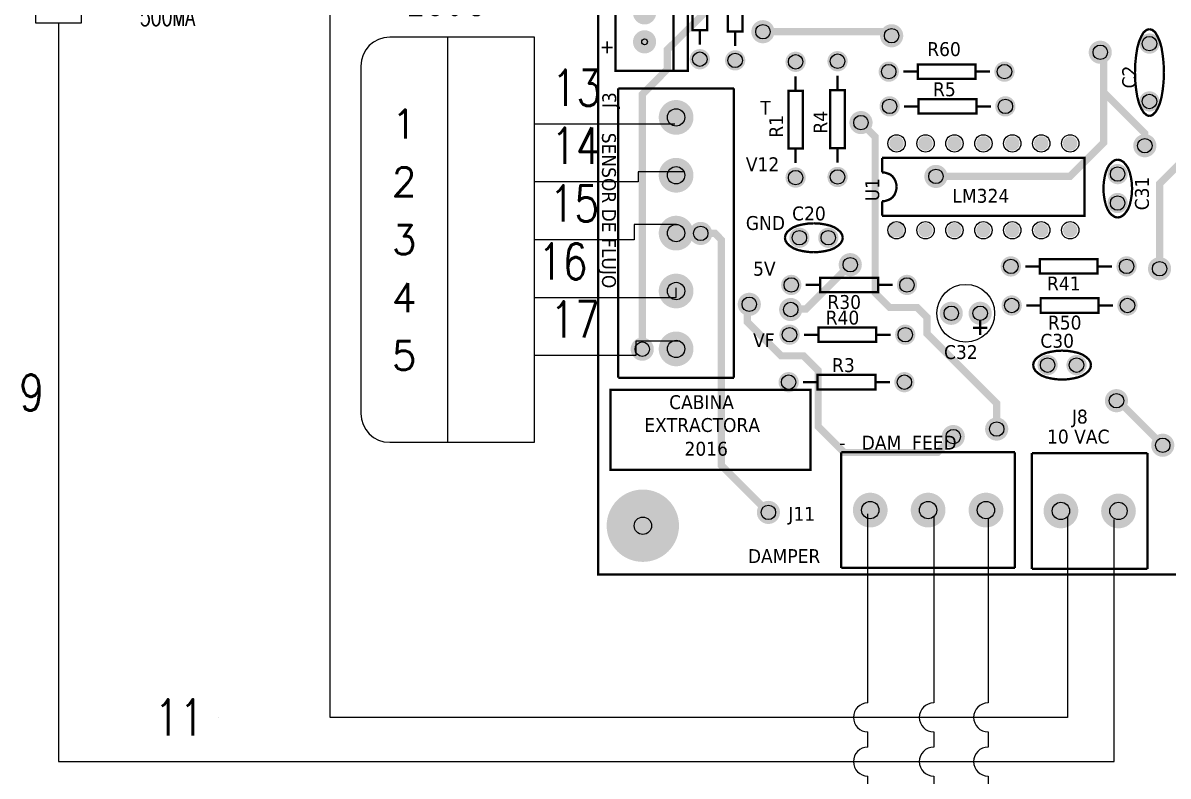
# Model space of a CAD drawing. Header units: millimetres. Extents: x 132.2 to 153, y 110.3 to 126.5.
# Drawn here: x 135.822 to 139.78, y 115.485 to 118.087 of the extents above; entities that cross this region are included whole.
import ezdxf
from ezdxf.enums import TextEntityAlignment as Align

# ---------------------------------------------------------------- set-up
doc = ezdxf.new("R2010")
doc.units = ezdxf.units.MM
for name, color, linetype in [('12632256', 7, 'Continuous'), ('MISC', 7, 'Continuous'), ('SYMS', 7, 'Continuous'), ('TAGS', 250, 'Continuous'), ('WIRES', 7, 'Continuous')]:
    doc.layers.add(name, color=color, linetype=linetype)
for name, color, linetype, true_color in [('DESC', 7, 'Continuous', 0x000000), ('TERMS', 7, 'Continuous', 0x000000), ('WIRENO', 7, 'Continuous', 0x000000)]:
    doc.layers.add(name, color=color, linetype=linetype, true_color=true_color)
doc.styles.get("Standard").update_dxf_attribs({"font": 'tahoma.ttf'})
doc.styles.add('WD', font='romans.shx')

# ---------------------------------------------------------------- blocks, each defined once
blk = doc.blocks.new('EPAD')
at = {"const_width": 0.5}
blk.add_lwpolyline([(-0.25, 0, 1), (0.25, 0, 1)], format="xyb", close=True, dxfattribs=at)
blk = doc.blocks.new('RPAD')
blk.add_trace([(-0.5, -0.5), (-0.5, 0.5), (0.5, -0.5), (0.5, 0.5)])
blk = doc.blocks.new('Tarjeta')
for points, const_width in [([(139.7882, 117.3529), (143.2012, 117.3529), (143.2012, 122.3209), (139.7882, 122.3209), (139.7882, 117.3529)], 0.008), ([(139.8482, 119.0939), (140.0982, 119.0939), (140.0982, 119.9929), (139.8482, 119.9929), (139.8482, 119.0939)], 0.008), ([(140.0482, 119.9929), (140.0482, 119.0939)], 0.008), ([(139.9402, 118.1319), (139.9402, 119.0119), (140.0272, 119.0999), (140.0272, 119.1669), (140.1962, 119.3349), (140.2732, 119.3349), (140.3962, 119.4579), (140.5922, 119.4579), (140.6062, 119.4719)], 0.025), ([(140.1142, 119.2339), (140.1642, 119.2339), (140.1642, 119.4339), (140.1142, 119.4339), (140.1142, 119.2339)], 0.008), ([(140.2362, 119.2299), (140.2862, 119.2299), (140.2862, 119.4299), (140.2362, 119.4299), (140.2362, 119.2299)], 0.008), ([(140.1392, 119.2339), (140.1392, 119.1839)], 0.008), ([(140.2612, 119.2299), (140.2612, 119.1799)], 0.008), ([(140.3572, 119.2289), (140.7882, 119.2289), (140.8022, 119.2149)], 0.025), ([(141.6932, 119.2379), (141.6832, 119.2349), (141.6732, 119.2269), (141.6652, 119.2129), (141.6572, 119.1949), (141.6512, 119.1729), (141.6472, 119.1469), (141.6442, 119.1189), (141.6432, 119.0879)], 0.008), ([(141.6932, 119.2379), (141.7032, 119.2349), (141.7132, 119.2269), (141.7212, 119.2129), (141.7292, 119.1949), (141.7352, 119.1729), (141.7392, 119.1469), (141.7422, 119.1189), (141.7432, 119.0879)], 0.008), ([(141.7282, 118.4099), (141.7282, 118.7039), (142.0222, 118.9969), (142.1032, 118.9969), (142.3212, 119.2149)], 0.025), ([(140.9552, 118.7289), (141.4182, 118.7289), (141.5352, 118.8459), (141.5352, 119.0199), (141.5352, 119.1459), (141.5232, 119.1579)], 0.025), ([(140.8922, 119.0659), (141.0922, 119.0659), (141.0922, 119.1159), (140.8922, 119.1159), (140.8922, 119.0659)], 0.008), ([(140.4702, 119.0749), (140.4702, 119.0249)], 0.008), ([(140.6152, 119.0269), (140.6152, 119.0769)], 0.008), ([(140.8922, 119.0909), (140.8422, 119.0909)], 0.008), ([(141.1422, 119.0909), (141.0922, 119.0909)], 0.008), ([(141.6932, 118.9379), (141.6882, 118.9389), (141.6832, 118.9409), (141.6732, 118.9499), (141.6652, 118.9629), (141.6572, 118.9809), (141.6512, 119.0039), (141.6472, 119.0289), (141.6442, 119.0569), (141.6432, 119.0879)], 0.008), ([(141.6932, 118.9379), (141.6982, 118.9389), (141.7032, 118.9409), (141.7132, 118.9499), (141.7212, 118.9629), (141.7292, 118.9809), (141.7352, 119.0039), (141.7392, 119.0289), (141.7422, 119.0569), (141.7432, 119.0879)], 0.008), ([(140.2572, 119.0329), (139.8572, 119.0329)], 0.008), ([(139.8572, 119.0329), (139.8572, 118.0329)], 0.008), ([(140.2572, 118.0329), (140.2572, 119.0329)], 0.008), ([(140.4452, 118.8249), (140.4952, 118.8249), (140.4952, 119.0249), (140.4452, 119.0249), (140.4452, 118.8249)], 0.008), ([(140.5902, 118.8269), (140.6402, 118.8269), (140.6402, 119.0269), (140.5902, 119.0269), (140.5902, 118.8269)], 0.008), ([(141.6772, 118.8349), (141.6772, 118.8779), (141.5352, 119.0199)], 0.025), ([(140.8952, 118.9459), (141.0952, 118.9459), (141.0952, 118.9959), (140.8952, 118.9959), (140.8952, 118.9459)], 0.008), ([(140.8452, 118.9709), (140.8952, 118.9709)], 0.008), ([(141.0952, 118.9709), (141.1452, 118.9709)], 0.008), ([(141.1652, 117.8559), (141.1652, 117.9449), (140.9242, 118.1859), (140.9242, 118.2419), (140.8902, 118.2759), (140.7952, 118.2759), (140.7452, 118.3259), (140.7452, 118.8659), (140.6962, 118.9149)], 0.025), ([(140.4702, 118.8249), (140.4702, 118.7749)], 0.008), ([(140.6152, 118.7769), (140.6152, 118.8269)], 0.008), ([(140.7692, 118.7429), (140.7692, 118.7929)], 0.008), ([(140.7692, 118.5929), (141.4692, 118.5929), (141.4692, 118.7929), (140.7692, 118.7929)], 0.008), ([(141.5832, 118.7869), (141.5732, 118.7849), (141.5642, 118.7789), (141.5552, 118.7699), (141.5482, 118.7579), (141.5422, 118.7429), (141.5382, 118.7259), (141.5352, 118.7069), (141.5342, 118.6869)], 0.008), ([(141.5832, 118.7869), (141.5932, 118.7849), (141.6032, 118.7789), (141.6112, 118.7699), (141.6192, 118.7579), (141.6252, 118.7429), (141.6292, 118.7259), (141.6322, 118.7069), (141.6332, 118.6869)], 0.008), ([(140.8192, 118.6929), (140.8182, 118.7029), (140.8152, 118.7129), (140.8112, 118.7209), (140.8052, 118.7289), (140.7982, 118.7349), (140.7892, 118.7389), (140.7792, 118.7419), (140.7692, 118.7429)], 0.008), ([(140.8192, 118.6929), (140.8182, 118.6829), (140.8152, 118.6729), (140.8112, 118.6639), (140.8052, 118.6569), (140.7982, 118.6509), (140.7892, 118.6469), (140.7792, 118.6439), (140.7692, 118.6429)], 0.008), ([(141.5832, 118.5869), (141.5732, 118.5889), (141.5642, 118.5949), (141.5552, 118.6039), (141.5482, 118.6159), (141.5422, 118.6309), (141.5382, 118.6479), (141.5352, 118.6669), (141.5342, 118.6869)], 0.008), ([(141.5832, 118.5869), (141.5932, 118.5889), (141.6032, 118.5949), (141.6112, 118.6039), (141.6192, 118.6159), (141.6252, 118.6309), (141.6292, 118.6479), (141.6322, 118.6669), (141.6332, 118.6869)], 0.008), ([(140.7692, 118.5929), (140.7692, 118.6429)], 0.008), ([(140.4332, 118.5169), (140.4352, 118.5269), (140.4412, 118.5369), (140.4502, 118.5449), (140.4622, 118.5529), (140.4772, 118.5589), (140.4942, 118.5629), (140.5132, 118.5659), (140.5332, 118.5669)], 0.008), ([(140.6332, 118.5169), (140.6312, 118.5269), (140.6252, 118.5369), (140.6162, 118.5449), (140.6042, 118.5529), (140.5892, 118.5589), (140.5722, 118.5629), (140.5532, 118.5659), (140.5332, 118.5669)], 0.008), ([(140.1422, 118.5319), (140.1922, 118.5319), (140.2132, 118.5099), (140.2132, 117.7309), (140.3762, 117.5679)], 0.025), ([(140.4332, 118.5169), (140.4352, 118.5069), (140.4412, 118.4969), (140.4502, 118.4889), (140.4622, 118.4809), (140.4772, 118.4749), (140.4942, 118.4709), (140.5132, 118.4679), (140.5332, 118.4669)], 0.008), ([(140.6332, 118.5169), (140.6312, 118.5069), (140.6252, 118.4969), (140.6162, 118.4889), (140.6042, 118.4809), (140.5892, 118.4749), (140.5722, 118.4709), (140.5532, 118.4679), (140.5332, 118.4669)], 0.008), ([(140.6592, 118.4239), (140.5062, 118.2709), (140.4532, 118.2709), (140.4532, 118.2689)], 0.025), ([(141.3142, 118.3929), (141.5142, 118.3929), (141.5142, 118.4429), (141.3142, 118.4429), (141.3142, 118.3929)], 0.008), ([(141.3142, 118.4179), (141.2642, 118.4179)], 0.008), ([(141.5642, 118.4179), (141.5142, 118.4179)], 0.008), ([(140.5552, 118.3539), (140.5052, 118.3539)], 0.008), ([(140.5552, 118.3289), (140.7552, 118.3289), (140.7552, 118.3789), (140.5552, 118.3789), (140.5552, 118.3289)], 0.008), ([(140.8052, 118.3539), (140.7552, 118.3539)], 0.008), ([(141.3172, 118.2579), (141.5172, 118.2579), (141.5172, 118.3079), (141.3172, 118.3079), (141.3172, 118.2579)], 0.008), ([(141.0152, 117.8299), (140.9612, 117.7749), (140.6382, 117.7749), (140.5482, 117.8649), (140.5482, 118.0579), (140.4972, 118.1089), (140.4202, 118.1089), (140.3032, 118.2259), (140.3032, 118.2789), (140.3102, 118.2869)], 0.025), ([(141.3172, 118.2829), (141.2672, 118.2829)], 0.008), ([(141.5672, 118.2829), (141.5172, 118.2829)], 0.008), ([(141.1082, 118.1809), (141.1082, 118.2309)], 0.008), ([(140.5492, 118.1569), (140.7492, 118.1569), (140.7492, 118.2069), (140.5492, 118.2069), (140.5492, 118.1569)], 0.008), ([(141.1332, 118.2059), (141.0832, 118.2059)], 0.008), ([(140.4992, 118.1819), (140.5492, 118.1819)], 0.008), ([(140.7492, 118.1819), (140.7992, 118.1819)], 0.008), ([(141.2912, 118.0769), (141.2932, 118.0869), (141.2992, 118.0969), (141.3082, 118.1049), (141.3202, 118.1129), (141.3352, 118.1189), (141.3522, 118.1229), (141.3712, 118.1259), (141.3912, 118.1269)], 0.008), ([(141.4912, 118.0769), (141.4892, 118.0869), (141.4832, 118.0969), (141.4742, 118.1049), (141.4622, 118.1129), (141.4472, 118.1189), (141.4302, 118.1229), (141.4112, 118.1259), (141.3912, 118.1269)], 0.008), ([(141.2912, 118.0769), (141.2932, 118.0669), (141.2992, 118.0569), (141.3082, 118.0489), (141.3202, 118.0409), (141.3352, 118.0349), (141.3522, 118.0309), (141.3712, 118.0279), (141.3912, 118.0269)], 0.008), ([(141.4912, 118.0769), (141.4892, 118.0669), (141.4832, 118.0569), (141.4742, 118.0489), (141.4622, 118.0409), (141.4472, 118.0349), (141.4302, 118.0309), (141.4112, 118.0279), (141.3912, 118.0269)], 0.008), ([(140.2572, 118.0329), (139.8572, 118.0329)], 0.008), ([(140.5462, 117.9929), (140.7462, 117.9929), (140.7462, 118.0429), (140.5462, 118.0429), (140.5462, 117.9929)], 0.008), ([(139.8302, 117.7149), (140.5212, 117.7149), (140.5212, 117.9919), (139.8302, 117.9919), (139.8302, 117.7149)], 0.008), ([(140.4962, 118.0179), (140.5462, 118.0179)], 0.008), ([(140.7462, 118.0179), (140.7962, 118.0179)], 0.008), ([(141.7392, 117.7999), (141.5852, 117.9539), (141.5792, 117.9539)], 0.025), ([(140.6282, 117.7759), (140.6282, 117.3759)], 0.008), ([(141.2282, 117.7759), (140.6282, 117.7759)], 0.008), ([(141.2282, 117.7759), (141.2282, 117.3759)], 0.008), ([(141.2872, 117.7729), (141.2872, 117.3729)], 0.008), ([(141.2872, 117.7729), (141.6862, 117.7729)], 0.008), ([(141.6862, 117.7729), (141.6862, 117.3729)], 0.008), ([(140.6282, 117.3759), (141.2282, 117.3759)], 0.008), ([(141.2872, 117.3729), (141.6862, 117.3729)], 0.008)]:
    blk.add_lwpolyline(points, dxfattribs=dict(const_width=const_width))
for centre, radius in [((140.3572, 119.2289), 0.025), ((140.8022, 119.2149), 0.025), ((139.9482, 119.1939), 0.01), ((141.5232, 119.1579), 0.025), ((141.6932, 119.1879), 0.025), ((140.1392, 119.1339), 0.025), ((140.2612, 119.1299), 0.025), ((140.4702, 119.1249), 0.025), ((140.6152, 119.1269), 0.025), ((140.7922, 119.0909), 0.025), ((141.1922, 119.0909), 0.025), ((140.7952, 118.9709), 0.025), ((141.1952, 118.9709), 0.025), ((141.6932, 118.9879), 0.025), ((140.0572, 118.9329), 0.03), ((140.6962, 118.9149), 0.025), ((140.8192, 118.8429), 0.03), ((140.9192, 118.8429), 0.03), ((141.0192, 118.8429), 0.03), ((141.1192, 118.8429), 0.03), ((141.2192, 118.8429), 0.03), ((141.3192, 118.8429), 0.03), ((141.4192, 118.8429), 0.03), ((141.6772, 118.8349), 0.025), ((140.0572, 118.7329), 0.03), ((140.4702, 118.7249), 0.025), ((140.6152, 118.7269), 0.025), ((140.9552, 118.7289), 0.025), ((141.5832, 118.7369), 0.025), ((141.5832, 118.6369), 0.025), ((140.0572, 118.5329), 0.03), ((140.1422, 118.5319), 0.025), ((140.8192, 118.5429), 0.03), ((140.9192, 118.5429), 0.03), ((141.0192, 118.5429), 0.03), ((141.1192, 118.5429), 0.03), ((141.2192, 118.5429), 0.03), ((141.3192, 118.5429), 0.03), ((141.4192, 118.5429), 0.03), ((140.4832, 118.5169), 0.025), ((140.5832, 118.5169), 0.025), ((140.6592, 118.4239), 0.025), ((141.2142, 118.4179), 0.025), ((141.6142, 118.4179), 0.025), ((141.7282, 118.4099), 0.025), ((140.0572, 118.3329), 0.03), ((140.4552, 118.3539), 0.025), ((140.8552, 118.3539), 0.025), ((140.3102, 118.2869), 0.025), ((140.4532, 118.2689), 0.025), ((141.0082, 118.2559), 0.025), ((141.1082, 118.2559), 0.025), ((141.2172, 118.2829), 0.025), ((141.6172, 118.2829), 0.025), ((140.4492, 118.1819), 0.025), ((140.8492, 118.1819), 0.025), ((139.9402, 118.1319), 0.025), ((140.0572, 118.1329), 0.03), ((141.3412, 118.0769), 0.025), ((141.4412, 118.0769), 0.025), ((140.4462, 118.0179), 0.025), ((140.8462, 118.0179), 0.025), ((141.5792, 117.9539), 0.025), ((141.1652, 117.8559), 0.025), ((141.0152, 117.8299), 0.025), ((141.7392, 117.7999), 0.025), ((140.7282, 117.5759), 0.03), ((140.9282, 117.5759), 0.03), ((141.1282, 117.5759), 0.03), ((141.3872, 117.5729), 0.03), ((141.5862, 117.5729), 0.03), ((140.3762, 117.5679), 0.025), ((139.9422, 117.5219), 0.03)]:
    blk.add_circle(centre, radius)
at = {"layer": '12632256'}
blk.add_circle((141.0582, 118.2559), 0.1, dxfattribs=at)
for name, p, xscale, yscale in [('EPAD', (139.9482, 119.2939), 0.08, 0.08), ('EPAD', (140.3572, 119.2289), 0.08, 0.08), ('EPAD', (139.9482, 119.1939), 0.08, 0.08), ('EPAD', (140.8022, 119.2149), 0.08, 0.08), ('EPAD', (141.6932, 119.1879), 0.07, 0.07), ('EPAD', (141.5232, 119.1579), 0.08, 0.08), ('EPAD', (140.1392, 119.1339), 0.07, 0.07), ('EPAD', (140.2612, 119.1299), 0.07, 0.07), ('EPAD', (140.4702, 119.1249), 0.07, 0.07), ('EPAD', (140.6152, 119.1269), 0.07, 0.07), ('EPAD', (140.7922, 119.0909), 0.07, 0.07), ('EPAD', (141.1922, 119.0909), 0.07, 0.07), ('EPAD', (141.6932, 118.9879), 0.07, 0.07), ('EPAD', (140.0572, 118.9329), 0.12, 0.12), ('EPAD', (140.7952, 118.9709), 0.07, 0.07), ('EPAD', (141.1952, 118.9709), 0.07, 0.07), ('EPAD', (140.6962, 118.9149), 0.08, 0.08), ('EPAD', (140.8192, 118.8429), 0.05, 0.05), ('EPAD', (140.9192, 118.8429), 0.05, 0.05), ('EPAD', (141.0192, 118.8429), 0.05, 0.05), ('EPAD', (141.1192, 118.8429), 0.05, 0.05), ('EPAD', (141.2192, 118.8429), 0.05, 0.05), ('EPAD', (141.3192, 118.8429), 0.05, 0.05), ('EPAD', (141.4192, 118.8429), 0.05, 0.05), ('EPAD', (141.6772, 118.8349), 0.08, 0.08), ('EPAD', (140.0572, 118.7329), 0.12, 0.12), ('EPAD', (140.4702, 118.7249), 0.07, 0.07), ('EPAD', (140.6152, 118.7269), 0.07, 0.07), ('EPAD', (140.9552, 118.7289), 0.08, 0.08), ('EPAD', (141.5832, 118.7369), 0.07, 0.07), ('EPAD', (141.5832, 118.6369), 0.07, 0.07), ('EPAD', (140.0572, 118.5329), 0.12, 0.12), ('EPAD', (140.1422, 118.5319), 0.08, 0.08), ('EPAD', (140.4832, 118.5169), 0.07, 0.07), ('EPAD', (140.5832, 118.5169), 0.07, 0.07), ('RPAD', (140.8192, 118.5429), 0.05, 0.05), ('EPAD', (140.9192, 118.5429), 0.05, 0.05), ('EPAD', (141.0192, 118.5429), 0.05, 0.05), ('EPAD', (141.1192, 118.5429), 0.05, 0.05), ('EPAD', (141.2192, 118.5429), 0.05, 0.05), ('EPAD', (141.3192, 118.5429), 0.05, 0.05), ('EPAD', (141.4192, 118.5429), 0.05, 0.05), ('EPAD', (140.6592, 118.4239), 0.08, 0.08), ('EPAD', (141.2142, 118.4179), 0.07, 0.07), ('EPAD', (141.6142, 118.4179), 0.07, 0.07), ('EPAD', (141.7282, 118.4099), 0.08, 0.08), ('EPAD', (140.0572, 118.3329), 0.12, 0.12), ('EPAD', (140.4552, 118.3539), 0.07, 0.07), ('EPAD', (140.8552, 118.3539), 0.07, 0.07), ('EPAD', (140.3102, 118.2869), 0.08, 0.08), ('EPAD', (141.2172, 118.2829), 0.07, 0.07), ('EPAD', (141.6172, 118.2829), 0.07, 0.07), ('EPAD', (140.4532, 118.2689), 0.08, 0.08), ('EPAD', (141.0082, 118.2559), 0.08, 0.08), ('EPAD', (141.1082, 118.2559), 0.08, 0.08), ('EPAD', (140.0572, 118.1329), 0.12, 0.12), ('EPAD', (140.4492, 118.1819), 0.07, 0.07), ('EPAD', (140.8492, 118.1819), 0.07, 0.07), ('EPAD', (139.9402, 118.1319), 0.08, 0.08), ('EPAD', (141.3412, 118.0769), 0.07, 0.07), ('EPAD', (141.4412, 118.0769), 0.07, 0.07), ('EPAD', (140.4462, 118.0179), 0.07, 0.07), ('EPAD', (140.8462, 118.0179), 0.07, 0.07), ('EPAD', (141.5792, 117.9539), 0.08, 0.08), ('EPAD', (141.1652, 117.8559), 0.08, 0.08), ('EPAD', (141.0152, 117.8299), 0.08, 0.08), ('EPAD', (141.7392, 117.7999), 0.08, 0.08), ('EPAD', (139.9422, 117.5219), 0.25, 0.25), ('EPAD', (140.3762, 117.5679), 0.08, 0.08), ('EPAD', (140.7282, 117.5759), 0.12, 0.12), ('EPAD', (140.9282, 117.5759), 0.12, 0.12), ('EPAD', (141.1282, 117.5759), 0.12, 0.12), ('EPAD', (141.3872, 117.5729), 0.12, 0.12), ('EPAD', (141.5862, 117.5729), 0.12, 0.12)]:
    blk.add_blockref(name, p, dxfattribs=dict(xscale=xscale, yscale=yscale))
at = {"layer": '12632256', "width": 1.041667}
for s, p in [('+', (139.7942, 119.1539)), ('R60', (140.9252, 119.1449)), ('R5', (140.9452, 119.0059)), ('T', (140.3482, 118.9419)), ('V12', (140.2982, 118.7469)), ('LM324', (141.0122, 118.6379)), ('GND', (140.2982, 118.5439)), ('C20', (140.4582, 118.5769)), ('5V', (140.3232, 118.3859)), ('R41', (141.3392, 118.3349)), ('R30', (140.5802, 118.2709)), ('R40', (140.5742, 118.2169)), ('R50', (141.3422, 118.1999)), ('VF', (140.3232, 118.1389)), ('C30', (141.3162, 118.1369)), ('C32', (140.9832, 118.0979)), ('R3', (140.5962, 118.0529)), ('CABINA', (140.0332, 117.9249)), ('J8', (141.4252, 117.8749)), ('EXTRACTORA', (139.9472, 117.8459)), ('10 VAC', (141.3392, 117.8059)), ('2016', (140.0862, 117.7639)), ('-   DAM  FEED', (140.6212, 117.7849)), ('J11', (140.4452, 117.5389)), ('DAMPER', (140.3052, 117.3929))]:
    blk.add_text(s, height=0.048, dxfattribs=at).set_placement(p)
for s, rotation, p in [('C2', 90, (141.6472, 119.0329)), ('J3', 90, (139.8502, 118.9649)), ('R4', 90, (140.5802, 118.8769)), ('R1', 90, (140.4272, 118.8629)), ('SENSOR DE FLUJO', 270, (139.8012, 118.8799)), ('U1', 90, (140.7592, 118.6429)), ('C31', 90, (141.6912, 118.6119))]:
    blk.add_text(s, height=0.048, rotation=rotation, dxfattribs=at).set_placement(p)
blk = doc.blocks.new('VFU1')
for p, q in [((-0.0781, -0.1875), (-0.0781, 0.1875)), ((-0.0781, 0.1875), (0.0781, 0.1875)), ((0.0781, 0.1875), (0.0781, -0.1875)), ((-0.0781, 0.1562), (0.0781, 0.1562)), ((-0.0781, -0.1562), (0.0781, -0.1562)), ((0.0781, -0.1875), (-0.0781, -0.1875))]:
    blk.add_line(p, q)
at = {"linetype": 'Continuous', "style": 'WD'}
for tag, height, flags, p in [('TERM01', 0.0625, 8, (-0.055, 0.2066)), ('MFG', 0.01, 9, (-0.0796, -0.0881)), ('CAT', 0.01, 9, (-0.0796, -0.0731))]:
    blk.add_attdef(tag, text='', height=height, dxfattribs=dict(at, flags=flags)).set_placement(p, align=Align.RIGHT)
at = {"color": 7, "style": 'WD', "flags": 1}
for tag, p in [('X2TERM01', (0, 0.1875)), ('X8TERM02', (0, -0.1875))]:
    blk.add_attdef(tag, p, '', height=0.0109, dxfattribs=at)
at = {"style": 'WD'}
for tag, p, height, width in [('INST', (0.2812, 0.1629), 0.0625, 0.7), ('LOC', (0.2812, 0.0781), 0.0625, 0.7), ('TAG1', (0.1582, -0.0606), 0.1094, 0.9), ('DESC1', (0.2812, -0.1963), 0.0625, 0.7), ('DESC2', (0.2812, -0.2904), 0.0625, 0.7), ('DESC3', (0.2812, -0.375), 0.0625, 0.7)]:
    blk.add_attdef(tag, p, '', height=height, dxfattribs=dict(at, width=width))
at = {"style": 'WD', "width": 0.7}
blk.add_attdef('RATING1', text='', height=0.0938, rotation=90, dxfattribs=at).set_placement((0, 0), align=Align.MIDDLE_CENTER)
at = {"color": 7, "style": 'WD'}
for tag, p in [('X4LINK', (-0.125, 0)), ('X1LINK', (0.1406, 0))]:
    blk.add_attdef(tag, p, '', height=0.01, dxfattribs=at)
at = {"style": 'WD', "flags": 9}
blk.add_attdef('FAMILY', text='', height=0.01, dxfattribs=at).set_placement((-0.0796, -0.0365), align=Align.RIGHT)
at = {"linetype": 'Continuous', "style": 'WD', "flags": 9}
blk.add_attdef('ASSYCODE', text='', height=0.01, dxfattribs=at).set_placement((-0.0985, -0.1081), align=Align.CENTER)
at = {"linetype": 'Continuous', "style": 'WD', "flags": 8}
blk.add_attdef('TERM02', text='', height=0.0625, dxfattribs=at).set_placement((-0.0407, -0.2134), align=Align.TOP_RIGHT)
blk = doc.blocks.new('HCN1_1PJ_1CFE')
at = {"layer": 'SYMS'}
for p, q in [((0.3, 0.3), (-0.2, 0.3)), ((0, 0.3), (0, -1.1)), ((0.3, -1.1), (0.3, 0.3)), ((-0.3, 0.2), (-0.3, -1)), ((-0.2, -1.1), (0.3, -1.1))]:
    blk.add_line(p, q, dxfattribs=at)
for centre, start, end in [((-0.2, 0.2), 90, 180), ((-0.2, -1), 180, 270)]:
    blk.add_arc(centre, 0.1, start, end, dxfattribs=at)
at = {"style": 'WD', "flags": 1}
blk.add_attdef('WD_JUMPERS', (0, 0), '', height=0.01, dxfattribs=at)
at = {"layer": 'SYMS', "style": 'WD', "width": 0.7}
for tag, p in [('INST', (-0.0062, 1.2498)), ('LOC', (-0.0062, 1.0802)), ('DESC1', (0, 0.9062)), ('DESC2', (0, 0.725)), ('DESC3', (0, 0.55))]:
    blk.add_attdef(tag, text='', height=0.125, dxfattribs=at).set_placement(p, align=Align.CENTER)
at = {"layer": 'SYMS', "style": 'WD'}
blk.add_attdef('TAG1', text='', height=0.125, dxfattribs=at).set_placement((0, 0.375), align=Align.CENTER)
at = {"layer": 'SYMS', "style": 'WD', "width": 0.8}
blk.add_attdef('XREF', (1, 0.375), '', height=0.125, dxfattribs=at)
at = {"layer": 'SYMS', "linetype": 'Continuous', "style": 'WD', "flags": 8}
for tag, p in [('TERMDESC01P', (-0.4, 0.05)), ('TERMDESC02P', (-0.4, -0.15)), ('TERMDESC03P', (-0.4, -0.35)), ('TERMDESC04P', (-0.4, -0.55)), ('TERMDESC05P', (-0.4, -0.75))]:
    blk.add_attdef(tag, text='', height=0.1, dxfattribs=at).set_placement(p, align=Align.RIGHT)
at = {"layer": 'SYMS', "style": 'WD'}
for tag, p, flags in [('ACE_FLAG', (0.0484, 0.1343), 9), ('FAMILY', (0.0484, 0.1211), 9), ('WDBLKNAM', (0.175, 0.125), 9), ('GENDER', (0.1093, 0.0795), 9), ('X4TERM01P', (-0.3, 0), 1), ('X1TERM01J', (0.3, 0), 1), ('X4TERM02P', (-0.3, -0.2), 1), ('X1TERM02J', (0.3, -0.2), 1), ('X4TERM03P', (-0.3, -0.4), 1), ('X1TERM03J', (0.3, -0.4), 1), ('X4TERM04P', (-0.3, -0.6), 1), ('X1TERM04J', (0.3, -0.6), 1), ('X4TERM05P', (-0.3, -0.8), 1), ('X1TERM05J', (0.3, -0.8), 1), ('X8LINK', (0, -1.175), 1)]:
    blk.add_attdef(tag, p, '', height=0.01, dxfattribs=dict(at, flags=flags))
at = {"layer": 'SYMS', "linetype": 'Continuous', "style": 'WD', "flags": 8}
for tag, p in [('TERMDESC01J', (0.4, 0.05)), ('TERMDESC02J', (0.4, -0.15)), ('TERMDESC03J', (0.4, -0.35)), ('TERMDESC04J', (0.4, -0.55)), ('TERMDESC05J', (0.4, -0.75))]:
    blk.add_attdef(tag, p, '', height=0.1, dxfattribs=at)
at = {"layer": 'SYMS', "linetype": 'Continuous', "style": 'WD', "flags": 9}
for tag, p in [('MFG', (0.0505, 0.0785)), ('CAT', (0.0525, 0.0979)), ('ASSYCODE', (0.0458, 0.0647))]:
    blk.add_attdef(tag, text='', height=0.01, dxfattribs=at).set_placement(p, align=Align.CENTER)
at = {"layer": 'SYMS', "linetype": 'Continuous', "style": 'WD'}
for tag, flags, p in [('TERM01P', 8, (-0.15, 0)), ('TERM01J', 9, (0.15, 0)), ('TERM02P', 8, (-0.15, -0.2)), ('TERM02J', 9, (0.15, -0.2)), ('TERM03P', 8, (-0.15, -0.4)), ('TERM03J', 9, (0.15, -0.4)), ('TERM04P', 8, (-0.15, -0.6)), ('TERM04J', 9, (0.15, -0.6)), ('TERM05P', 8, (-0.15, -0.8)), ('TERM05J', 9, (0.15, -0.8))]:
    blk.add_attdef(tag, text='', height=0.1, dxfattribs=dict(at, flags=flags)).set_placement(p, align=Align.MIDDLE_CENTER)
at = {"layer": 'SYMS', "color": 7, "style": 'WD'}
for tag, p in [('X4_TINY_DOT_DONT_REMOVE_01P', (-0.3, 0)), ('X1_TINY_DOT_DONT_REMOVE_01J', (0.3, 0)), ('X4_TINY_DOT_DONT_REMOVE_02P', (-0.3, -0.2)), ('X1_TINY_DOT_DONT_REMOVE_02J', (0.3, -0.2)), ('X4_TINY_DOT_DONT_REMOVE_03P', (-0.3, -0.4)), ('X1_TINY_DOT_DONT_REMOVE_03J', (0.3, -0.4)), ('X4_TINY_DOT_DONT_REMOVE_04P', (-0.3, -0.6)), ('X1_TINY_DOT_DONT_REMOVE_04J', (0.3, -0.6)), ('X4_TINY_DOT_DONT_REMOVE_05P', (-0.3, -0.8)), ('X1_TINY_DOT_DONT_REMOVE_05J', (0.3, -0.8))]:
    blk.add_attdef(tag, p, '', height=0.0001, dxfattribs=at)
at = {"layer": 'SYMS', "linetype": 'Continuous', "style": 'WD', "flags": 8}
for tag, p in [('X4WIRE01P', (-0.4, -0.05)), ('X4WIRE02P', (-0.4, -0.25)), ('X4WIRE03P', (-0.4, -0.45)), ('X4WIRE04P', (-0.4, -0.65)), ('X4WIRE05P', (-0.4, -0.85))]:
    blk.add_attdef(tag, text='', height=0.1, dxfattribs=at).set_placement(p, align=Align.TOP_RIGHT)
for tag, p in [('X1WIRE01J', (0.4, -0.05)), ('X1WIRE02J', (0.4, -0.25)), ('X1WIRE03J', (0.4, -0.45)), ('X1WIRE04J', (0.4, -0.65)), ('X1WIRE05J', (0.4, -0.85))]:
    blk.add_attdef(tag, text='', height=0.1, dxfattribs=at).set_placement(p, align=Align.TOP_LEFT)
blk = doc.blocks.new('WD_WNV')
at = {"style": 'WD', "flags": 1}
for tag, p in [('W01USER', (-0.0625, 0.0938)), ('W02USER', (-0.0625, 0.0859)), ('W03USER', (-0.0625, 0.0781)), ('W04USER', (-0.0625, 0.0703)), ('W05USER', (-0.0625, 0.0625)), ('W06USER', (-0.0625, 0.0547)), ('W07USER', (-0.0625, 0.0469)), ('W08USER', (-0.0625, 0.0391)), ('W09USER', (-0.0625, 0.0312)), ('W10USER', (-0.0625, 0.0234))]:
    blk.add_attdef(tag, text='', height=0.005, dxfattribs=at).set_placement(p, align=Align.CENTER)
at = {"linetype": 'Continuous', "style": 'WD', "width": 0.8}
blk.add_attdef('WIRENO', text='', height=0.125, dxfattribs=at).set_placement((-0.05, 0), align=Align.MIDDLE_RIGHT)
blk = doc.blocks.new('WD_WNH')
at = {"linetype": 'Continuous', "style": 'WD', "width": 0.8}
blk.add_attdef('WIRENO', text='', height=0.125, dxfattribs=at).set_placement((0, 0.0625), align=Align.CENTER)
at = {"style": 'WD', "flags": 1}
for tag, p in [('W01USER', (0, 0.0781)), ('W02USER', (0, 0.0703)), ('W03USER', (0, 0.0625)), ('W04USER', (0, 0.0547)), ('W05USER', (0, 0.0469)), ('W06USER', (0, 0.0391)), ('W07USER', (0, 0.0312)), ('W08USER', (0, 0.0234)), ('W09USER', (0, 0.0156)), ('W10USER', (0, 0.0078))]:
    blk.add_attdef(tag, text='', height=0.005, dxfattribs=at).set_placement(p, align=Align.CENTER)

msp = doc.modelspace()

# ---------------------------------------------------------------- linework, layer by layer
at = {"layer": 'WIRES'}
for p, q in [((136.8838, 115.6873), (136.8838, 119.6566)), ((135.9448, 118.0859), (135.9448, 115.5346)), ((137.5896, 117.738), (138.0754, 117.738)), ((138.107, 117.5728), (137.9483, 117.5728)), ((137.9483, 117.5728), (137.9483, 117.538)), ((137.9483, 117.538), (137.5896, 117.538)), ((138.0807, 117.3908), (137.9351, 117.3908)), ((137.9351, 117.3908), (137.9351, 117.338)), ((137.9351, 117.338), (137.5896, 117.338)), ((138.0803, 117.138), (138.0803, 117.1719)), ((137.5896, 117.138), (138.0803, 117.138)), ((138.0923, 116.988), (137.9409, 116.988)), ((137.9409, 116.988), (137.9409, 116.938)), ((137.9409, 116.938), (137.5896, 116.938)), ((138.7424, 115.7376), (138.7424, 116.3909)), ((138.9699, 116.3809), (138.9699, 115.7376)), ((139.1578, 116.3747), (139.1578, 115.7376)), ((139.432, 116.3809), (139.432, 115.6876)), ((139.5936, 115.5346), (139.5936, 116.3714)), ((136.498, 115.6876), (136.498, 115.6873)), ((139.432, 115.6876), (136.8837, 115.6871)), ((138.7424, 115.5846), (138.7424, 115.6376)), ((138.9699, 115.6376), (138.9699, 115.5846)), ((139.1578, 115.6376), (139.1578, 115.5846)), ((135.9448, 115.5346), (139.5936, 115.5346)), ((138.7424, 115.1272), (138.7424, 115.4846)), ((138.9699, 115.4846), (138.9699, 114.7567)), ((139.1578, 115.4846), (139.1578, 114.3219))]:
    msp.add_line(p, q, dxfattribs=at)
for centre in [(138.7424, 115.6876), (138.9699, 115.6876), (139.1578, 115.6876), (138.7424, 115.5346), (138.9699, 115.5346), (139.1578, 115.5346)]:
    msp.add_arc(centre, 0.05, 90, 270, dxfattribs=at)

# ---------------------------------------------------------------- block references
msp.add_blockref('Tarjeta', (-1.9776, -1.1721))
ref = msp.add_blockref('HCN1_1PJ_1CFE', (137.2896, 117.738))
ref.add_attrib('TAG1', 'SEN', dxfattribs={"layer": 'TAGS', "height": 0.125, "style": 'WD'}).set_placement((137.293, 118.3264), align=Align.CENTER)
ref.add_attrib('DESC1', 'FLUJO', dxfattribs={"layer": 'DESC', "height": 0.125, "style": 'WD', "width": 0.7}).set_placement((137.2523, 118.1154), align=Align.CENTER)
ref.add_attrib('X4_TINY_DOT_DONT_REMOVE_01P', '.', (136.9896, 117.738), dxfattribs={"layer": 'MISC', "color": 7, "height": 0.0001, "style": 'WD'})
ref.add_attrib('X1_TINY_DOT_DONT_REMOVE_01J', '.', (137.5896, 117.738), dxfattribs={"layer": 'MISC', "color": 7, "height": 0.0001, "style": 'WD'})
ref.add_attrib('TERM01P', '1', dxfattribs={"layer": 'TERMS', "linetype": 'Continuous', "height": 0.1, "style": 'WD', "flags": 8}).set_placement((137.1396, 117.738), align=Align.MIDDLE_CENTER)
ref.add_attrib('X4_TINY_DOT_DONT_REMOVE_02P', '.', (136.9896, 117.538), dxfattribs={"layer": 'MISC', "color": 7, "height": 0.0001, "style": 'WD'})
ref.add_attrib('X1_TINY_DOT_DONT_REMOVE_02J', '.', (137.5896, 117.538), dxfattribs={"layer": 'MISC', "color": 7, "height": 0.0001, "style": 'WD'})
ref.add_attrib('TERM02P', '2', dxfattribs={"layer": 'TERMS', "linetype": 'Continuous', "height": 0.1, "style": 'WD', "flags": 8}).set_placement((137.1396, 117.538), align=Align.MIDDLE_CENTER)
ref.add_attrib('X4_TINY_DOT_DONT_REMOVE_03P', '.', (136.9896, 117.338), dxfattribs={"layer": 'MISC', "color": 7, "height": 0.0001, "style": 'WD'})
ref.add_attrib('X1_TINY_DOT_DONT_REMOVE_03J', '.', (137.5896, 117.338), dxfattribs={"layer": 'MISC', "color": 7, "height": 0.0001, "style": 'WD'})
ref.add_attrib('TERM03P', '3', dxfattribs={"layer": 'TERMS', "linetype": 'Continuous', "height": 0.1, "style": 'WD', "flags": 8}).set_placement((137.1396, 117.338), align=Align.MIDDLE_CENTER)
ref.add_attrib('X4_TINY_DOT_DONT_REMOVE_04P', '.', (136.9896, 117.138), dxfattribs={"layer": 'MISC', "color": 7, "height": 0.0001, "style": 'WD'})
ref.add_attrib('X1_TINY_DOT_DONT_REMOVE_04J', '.', (137.5896, 117.138), dxfattribs={"layer": 'MISC', "color": 7, "height": 0.0001, "style": 'WD'})
ref.add_attrib('TERM04P', '4', dxfattribs={"layer": 'TERMS', "linetype": 'Continuous', "height": 0.1, "style": 'WD', "flags": 8}).set_placement((137.1396, 117.138), align=Align.MIDDLE_CENTER)
ref.add_attrib('X4_TINY_DOT_DONT_REMOVE_05P', '.', (136.9896, 116.938), dxfattribs={"layer": 'MISC', "color": 7, "height": 0.0001, "style": 'WD'})
ref.add_attrib('X1_TINY_DOT_DONT_REMOVE_05J', '.', (137.5896, 116.938), dxfattribs={"layer": 'MISC', "color": 7, "height": 0.0001, "style": 'WD'})
ref.add_attrib('TERM05P', '5', dxfattribs={"layer": 'TERMS', "linetype": 'Continuous', "height": 0.1, "style": 'WD', "flags": 8}).set_placement((137.1396, 116.938), align=Align.MIDDLE_CENTER)
at = {"layer": 'SYMS'}
ref = msp.add_blockref('VFU1', (135.9448, 118.2734), dxfattribs=at)
ref.add_attrib('DESC1', '500MA', (136.226, 118.0771), dxfattribs={"layer": 'DESC', "height": 0.0625, "style": 'WD', "width": 0.7})
ref.add_attrib('TAG1', 'FU1', (136.103, 118.2127), dxfattribs={"layer": 'TAGS', "height": 0.10938, "style": 'WD', "width": 0.9})
at = {"layer": 'WIRENO'}
ref = msp.add_blockref('WD_WNH', (137.7353, 117.738), dxfattribs=at)
ref.add_attrib('WIRENO', '13', dxfattribs={"linetype": 'Continuous', "height": 0.125, "style": 'WD', "width": 0.8}).set_placement((137.7353, 117.8005), align=Align.CENTER)
ref = msp.add_blockref('WD_WNH', (137.7331, 117.538), dxfattribs=at)
ref.add_attrib('WIRENO', '14', dxfattribs={"linetype": 'Continuous', "height": 0.125, "style": 'WD', "width": 0.8}).set_placement((137.7331, 117.6005), align=Align.CENTER)
ref = msp.add_blockref('WD_WNH', (137.7278, 117.338), dxfattribs=at)
ref.add_attrib('WIRENO', '15', dxfattribs={"linetype": 'Continuous', "height": 0.125, "style": 'WD', "width": 0.8}).set_placement((137.7278, 117.4005), align=Align.CENTER)
ref = msp.add_blockref('WD_WNH', (137.6877, 117.138), dxfattribs=at)
ref.add_attrib('WIRENO', '16', dxfattribs={"linetype": 'Continuous', "height": 0.125, "style": 'WD', "width": 0.8}).set_placement((137.6877, 117.2005), align=Align.CENTER)
ref = msp.add_blockref('WD_WNH', (137.7301, 116.938), dxfattribs=at)
ref.add_attrib('WIRENO', '17', dxfattribs={"linetype": 'Continuous', "height": 0.125, "style": 'WD', "width": 0.8}).set_placement((137.7301, 117.0005), align=Align.CENTER)
ref = msp.add_blockref('WD_WNV', (135.9448, 116.8102), dxfattribs=at)
ref.add_attrib('WIRENO', '9', dxfattribs={"linetype": 'Continuous', "height": 0.125, "style": 'WD', "width": 0.8}).set_placement((135.8948, 116.8102), align=Align.MIDDLE_RIGHT)
ref = msp.add_blockref('WD_WNV', (136.498, 115.6875), dxfattribs=at)
ref.add_attrib('WIRENO', '11', dxfattribs={"linetype": 'Continuous', "height": 0.125, "style": 'WD', "width": 0.8}).set_placement((136.448, 115.6875), align=Align.MIDDLE_RIGHT)

doc.saveas('drawing.dxf')
